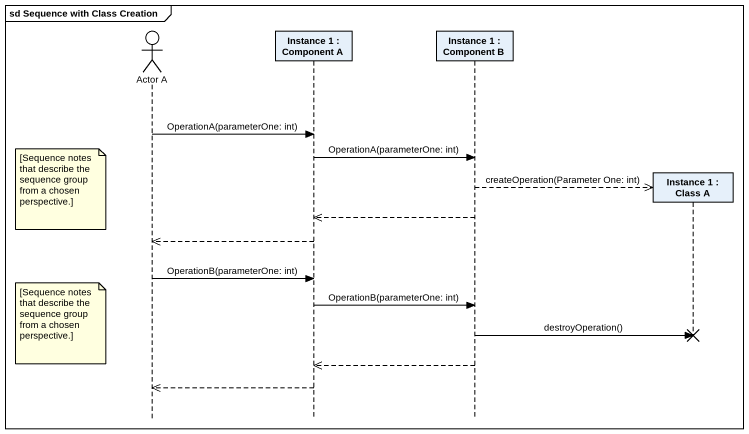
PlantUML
@startuml
mainframe sd Sequence with Class Creation
hide footbox
actor "Actor A" as Actor_A
participant "Instance 1 : Component A" as Instance_1
participant "Instance 1 : Component B" as Instance_1_2
participant "Instance 1 : Class A" as Instance_1_3

Actor_A -> Instance_1 : OperationA(parameterOne: int)
Instance_1 -> Instance_1_2 : OperationA(parameterOne: int)
Instance_1_2 -->> Instance_1_3 ** : createOperation(Parameter One: int)
note left of Actor_A : [Sequence notes that describe the sequence group from a chosen perspective.]
Instance_1_2 -->> Instance_1
Instance_1 -->> Actor_A
Actor_A -> Instance_1 : OperationB(parameterOne: int)
Instance_1 -> Instance_1_2 : OperationB(parameterOne: int)
note left of Actor_A : [Sequence notes that describe the sequence group from a chosen perspective.]
Instance_1_2 -> Instance_1_3 !! : destroyOperation()
Instance_1_2 -->> Instance_1
Instance_1 -->> Actor_A
@enduml
